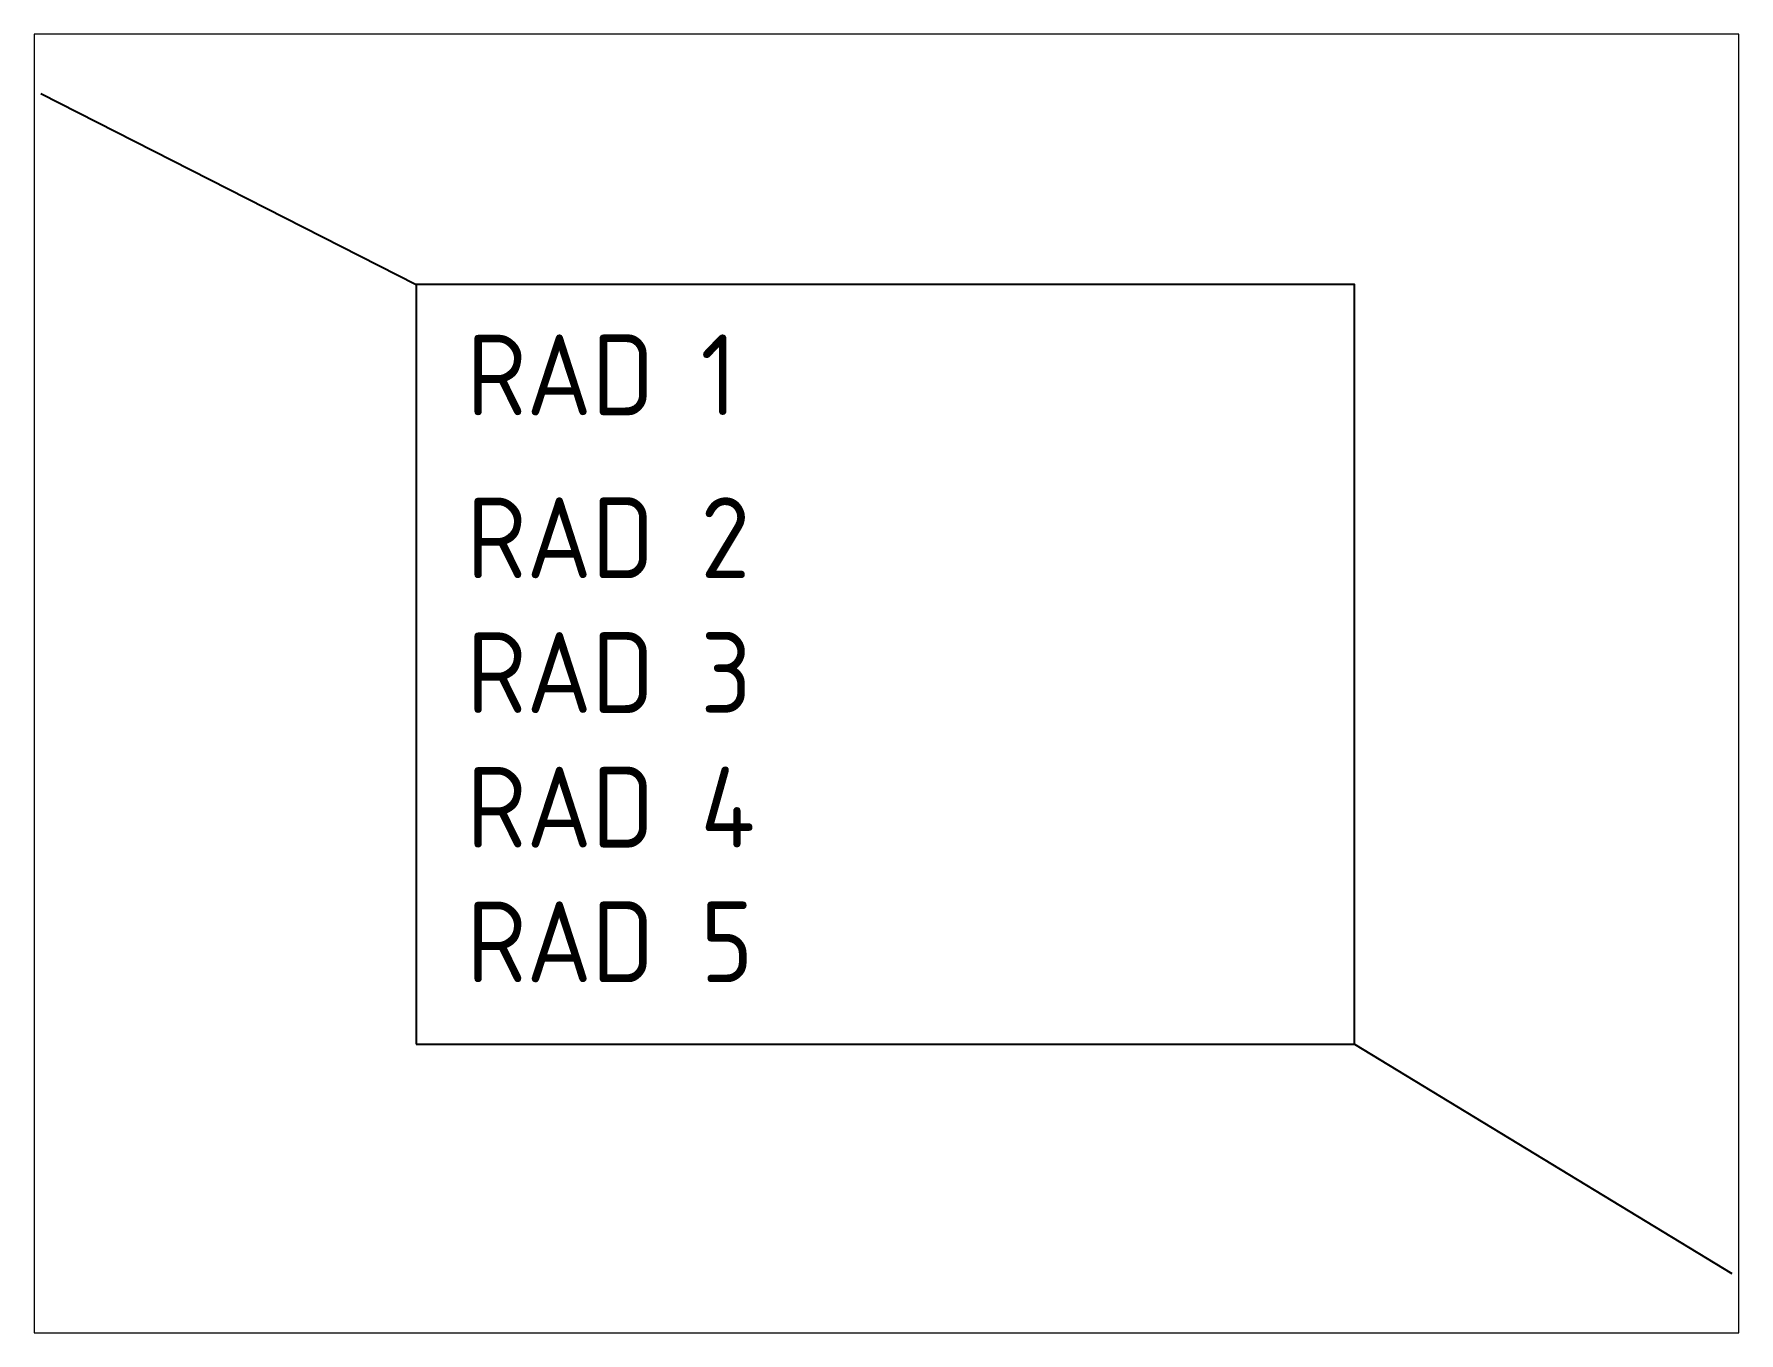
# Paper-space layout 'Layout1' of a CAD drawing. Header units: millimetres. Extents: x 1.05 to 9.45, y 0.8 to 7.2.
# The model-space entities are those that its viewports show. They can reach past a viewport. Long polylines and large blocks are cut down to what shows.
import ezdxf

# ---------------------------------------------------------------- set-up
doc = ezdxf.new("R2010")
doc.units = ezdxf.units.MM
doc.header["$MEASUREMENT"] = 0
doc.layers.add('K-------T1-', color=3, linetype='Continuous')
doc.styles.add('ISO', font='isocp.shx')

# ---------------------------------------------------------------- blocks, each defined once
blk = doc.blocks.new('FG-ruta_5')
at = {"layer": 'K-------T1-', "color": 1}
for p, q in [((-13.935, 7.093), (0, 0)), ((34.851, -28.208), (48.866, -36.73))]:
    blk.add_line(p, q, dxfattribs=at)
at = {"layer": 'K-------T1-', "color": 3}
blk.add_lwpolyline([(0, -28.208), (34.851, -28.208), (34.851, 0), (0, 0)], close=True, dxfattribs=at)
at = {"style": 'ISO'}
for s, p in [('RAD 1', (1.876, -4.854)), ('RAD 2', (1.876, -10.904)), ('RAD 3', (1.876, -15.909)), ('RAD 4', (1.876, -20.909)), ('RAD 5', (1.876, -25.909))]:
    blk.add_text(s, height=3, dxfattribs=at).set_placement(p)

msp = doc.modelspace()

# ---------------------------------------------------------------- block references
msp.add_blockref('FG-ruta_5', (0, 0))

psp = doc.layouts.get("Layout1")

# ---------------------------------------------------------------- viewports
at = {"layer": '0'}
psp.add_viewport(center=(5.25, 4), size=(8.4, 6.4), view_center_point=(17.4703, -14.8176), view_height=48.235231, dxfattribs=at)

doc.saveas('drawing.dxf')
